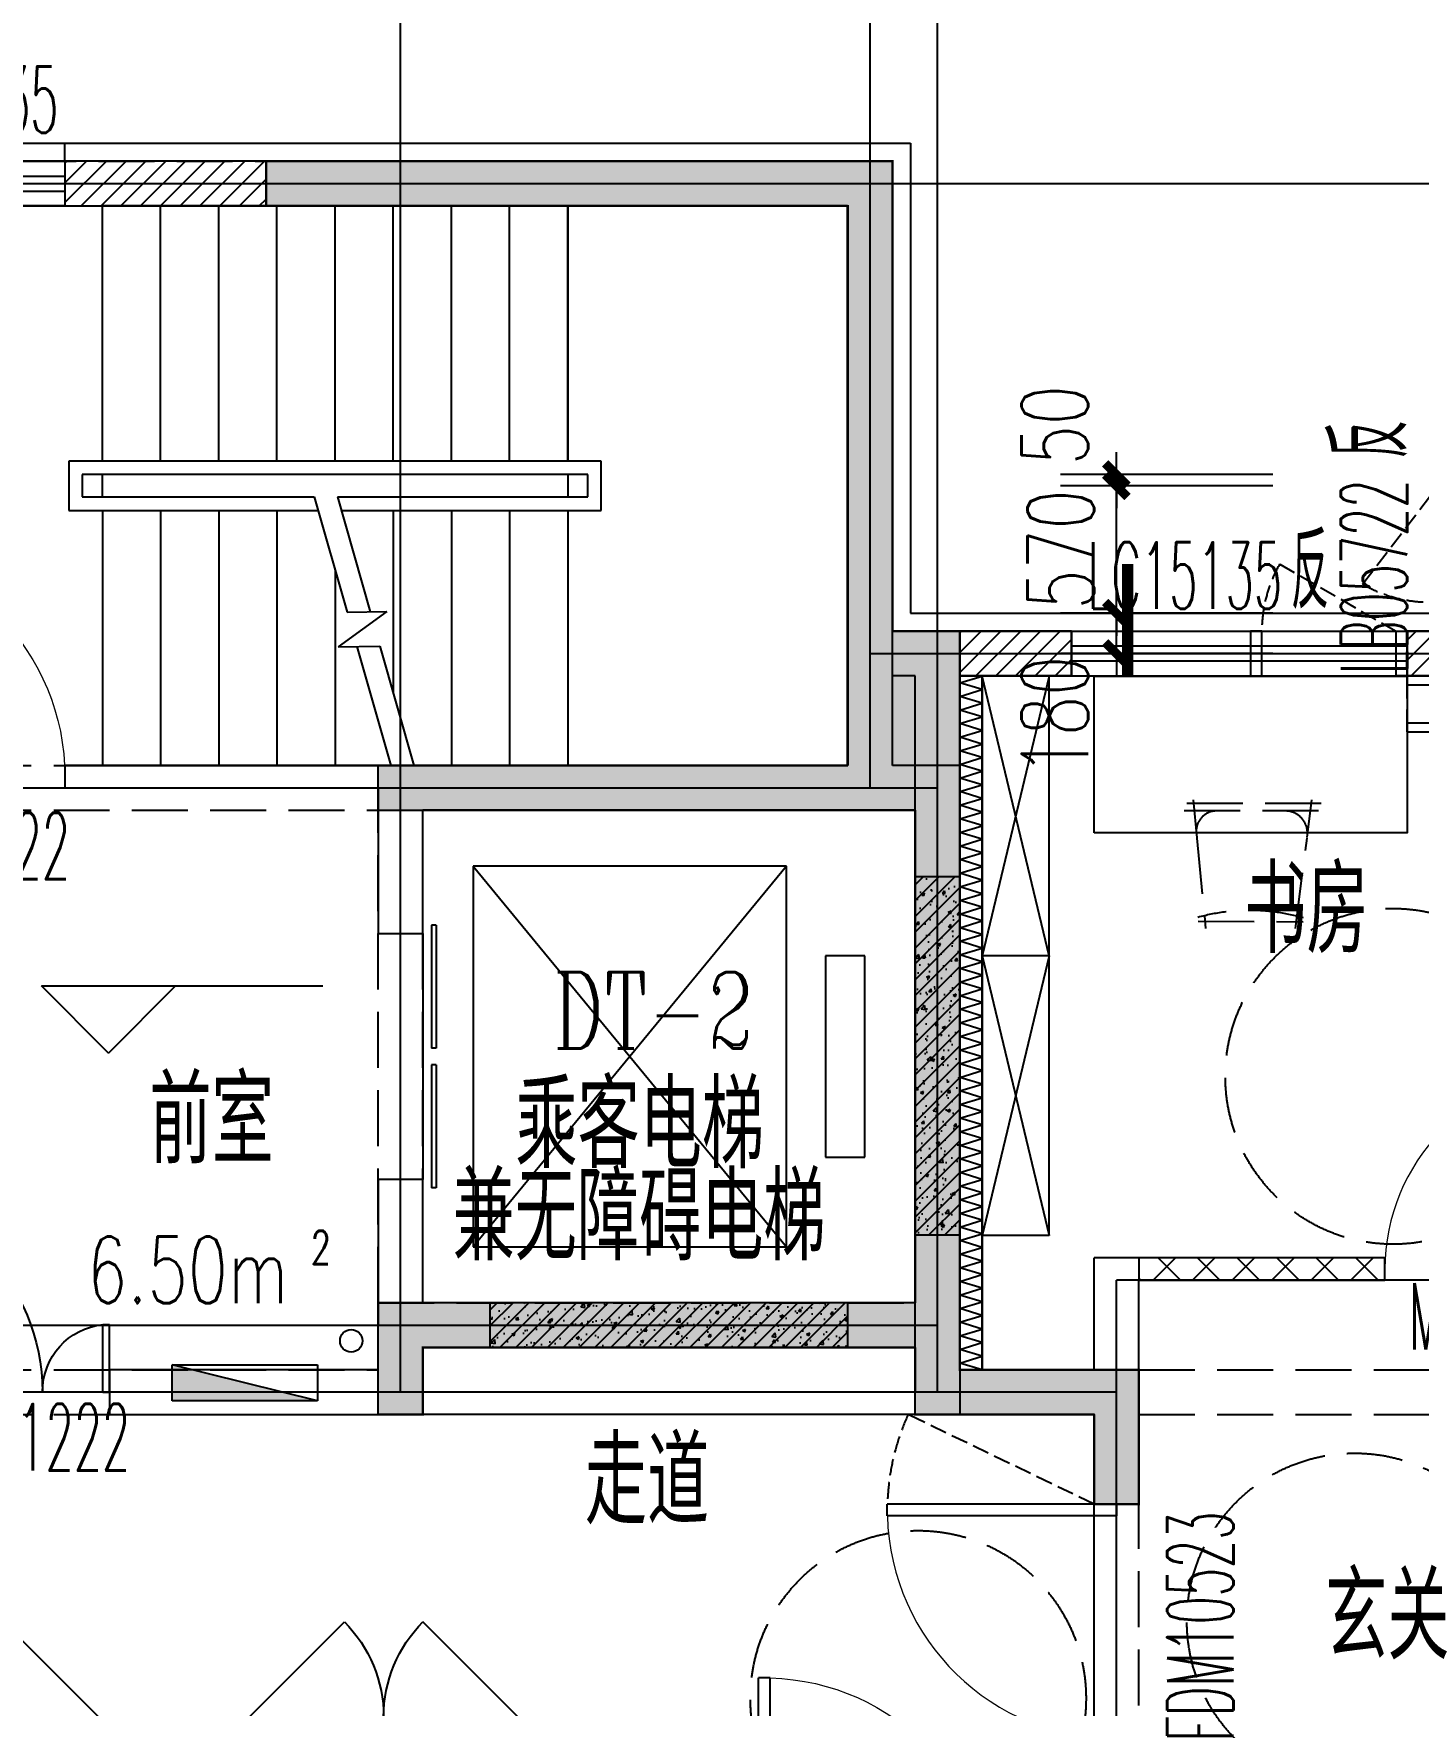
# Model space of a CAD drawing. Header units: millimetres. Extents: x 815519 to 890079, y 147095 to 251022.
# Drawn here: x 841079 to 847270, y 163096 to 170566 of the extents above; entities that cross this region are included whole.
import ezdxf

# ---------------------------------------------------------------- set-up
doc = ezdxf.new("R2010")
doc.units = ezdxf.units.MM
doc.header["$LTSCALE"] = 1000
for name, pattern in [('__DASH', [0.35, 0.25, -0.1]), ('DASH', [0.35, 0.25, -0.1]), ('DOTE', [61.468, 50.8, -5.08, 0.508, -5.08])]:
    doc.linetypes.add(name, pattern=pattern)
doc.layers.get('Defpoints').update_dxf_attribs({"color": 1})
for name, color, linetype in [('A-WIND（门窗）', 155, 'Continuous'), ('DIM_ELEV', 3, 'Continuous'), ('DIM_IDEN', 3, 'Continuous'), ('DIM_SYMB', 3, 'Continuous'), ('DOOR_FIRE', 4, 'Continuous'), ('DOOR_FIRE_TEXT', 7, 'Continuous'), ('EQUIP_消火栓', 7, 'Continuous'), ('EVTR', 52, 'Continuous'), ('PC_预制外墙', 11, 'Continuous'), ('PC_预制外墙填充', 252, 'Continuous'), ('PUB_DIM', 3, 'Continuous'), ('PUB_HATCH', 8, 'Continuous'), ('PUB_TEXT', 7, 'Continuous'), ('SPACE', 7, 'Continuous'), ('STAIR', 52, 'Continuous'), ('SURFACE', 6, 'Continuous'), ('VPIPE-消防', 1, 'Continuous'), ('WALL', 2, 'Continuous'), ('WINDOW', 4, 'Continuous'), ('WINDOW_TEXT', 7, 'Continuous'), ('家具', 47, 'Continuous'), ('屋面索引', 6, 'Continuous'), ('总内隔墙', 30, 'Continuous'), ('柱', 2, 'Continuous'), ('梁虚线', 134, 'DASH'), ('深色米黄', 30, 'Continuous'), ('看线', 163, 'Continuous'), ('砼墙', 3, 'Continuous'), ('空调', 9, 'Continuous'), ('面积框', 6, 'Continuous')]:
    doc.layers.add(name, color=color, linetype=linetype)
doc.layers.add('DOTE', color=1, linetype='DOTE', plot=False)
doc.styles.add('_TCH_DIM_T3', font='SIMPLEX.shx', dxfattribs={"width": 0.7, "bigfont": 'GBCBIG.shx'})
doc.styles.add('_TCH_LABEL', font='COMPLEX', dxfattribs={"bigfont": 'GBCBIG'})
doc.styles.add('_TCH_SPACE', font='SIMPLEX', dxfattribs={"height": 5, "bigfont": 'GBCBIG'})
doc.styles.add('_TCH_WINDOW', font='SIMPLEX', dxfattribs={"height": 3.5, "bigfont": 'GBCBIG'})
doc.dimstyles.new('_TCH_ARCH&&100', dxfattribs={"dimtxt": 297.5, "dimasz": 100, "dimexe": 250, "dimexo": 300, "dimgap": 100, "dimtad": 1, "dimdec": 0, "dimzin": 0, "dimdsep": 46, "dimtxsty": '_TCH_DIM_T3', "dimblk": 'ARCHTICK', "dimcen": 0.09, "dimclrt": 7, "dimazin": 2, "dimtfac": 1, "dimtdec": 0, "dimtix": 1, "dimtmove": 2, "dimatfit": 3, "dimfxl": 1, "dimtolj": 1, "dimtzin": 0, "dimarcsym": 0})
pattern_1 = [(45, (0, 0), (-35.355339, 35.355339), []), (50, (0, 0), (143.452037, -12.550427), [15, -165]), (355, (0, 0), (-27.750267, 150.438427), [12, -132]), (100.4514, (11.95, -1.05), (115.701876, 137.88791), [12.748038, -140.228422]), (46.1842, (0, 40), (213.44821, -33.103803), [22.5, -247.5]), (96.6356, (17.79, 37.24), (186.93254, 194.823574), [19.12206, -210.3426]), (351.1842, (0, 40), (186.93239, 194.82372), [18, -198]), (21, (20, 30), (119.38141, -80.523778), [15, -165]), (326, (20, 30), (48.663066, 145.03001), [12, -132]), (71.4514, (29.95, 23.29), (168.044526, 64.5061), [12.748038, -140.228422]), (37.5, (0, 0), (2.431971, 66.5787708), [0, -130.4, 0, -134, 0, -132.5]), (7.5, (0, 0), (52.6139075, 78.882342), [0, -76.4, 0, -127.4, 0, -50.5]), (327.5, (-44.6, 0), (106.764487, -4.5109743), [0, -50, 0, -156, 0, -207]), (317.5, (-64.6, 0), (116.637234, 20.020996), [0, -65, 0, -103.6, 0, -147])]

# ---------------------------------------------------------------- blocks, each defined once
blk = doc.blocks.new('_ArchTick')
at = {"color": 0, "linetype": 'ByBlock', "const_width": 0.4}
blk.add_lwpolyline([(-0.5, -0.5), (0.5, 0.5)], dxfattribs=at)
blk = doc.blocks.new('*D719')
at = {"layer": 'Defpoints', "color": 0, "transparency": 16777216}
for p in [(-344033.1, 359930), (-343033.1, 359930), (-343033.1, 359750)]:
    blk.add_point(p, dxfattribs=at)
at = {"layer": 'PUB_DIM', "color": 0, "lineweight": -2, "transparency": 16777216}
for p, q in [((-344033.1, 359930), (-344033.1, 360030)), ((-343333.1, 359930), (-344283.1, 359930)), ((-344033.1, 359750), (-344033.1, 359930)), ((-343333.1, 359750), (-344283.1, 359750)), ((-344033.1, 359750), (-344033.1, 359650))]:
    blk.add_line(p, q, dxfattribs=at)
at = {"layer": 'PUB_DIM', "color": 0, "lineweight": -2, "transparency": 16777216, "xscale": 100, "yscale": 100, "zscale": 100}
for p, rotation in [((-344033.1, 359930), 270), ((-344033.1, 359750), 90)]:
    blk.add_blockref('_ArchTick', p, dxfattribs=dict(at, rotation=rotation))
at = {"layer": 'PUB_DIM', "color": 7, "transparency": 16777216, "insert": (-344308.1, 359472.5), "char_height": 297.5, "attachment_point": 5, "rotation": 90, "style": '_TCH_DIM_T3'}
blk.add_mtext('\\A1;180', dxfattribs=at)
blk = doc.blocks.new('*D720')
at = {"layer": 'Defpoints', "color": 0, "transparency": 16777216}
for p in [(-344033.1, 360500), (-343033.1, 360500), (-343033.1, 359930)]:
    blk.add_point(p, dxfattribs=at)
at = {"layer": 'PUB_DIM', "color": 0, "lineweight": -2, "transparency": 16777216}
for p, q in [((-344033.1, 360500), (-344033.1, 360600)), ((-343333.1, 360500), (-344283.1, 360500)), ((-344033.1, 359930), (-344033.1, 360500)), ((-343333.1, 359930), (-344283.1, 359930)), ((-344033.1, 359930), (-344033.1, 359830))]:
    blk.add_line(p, q, dxfattribs=at)
at = {"layer": 'PUB_DIM', "color": 0, "lineweight": -2, "transparency": 16777216, "xscale": 100, "yscale": 100, "zscale": 100}
for p, rotation in [((-344033.1, 360500), 270), ((-344033.1, 359930), 90)]:
    blk.add_blockref('_ArchTick', p, dxfattribs=dict(at, rotation=rotation))
at = {"layer": 'PUB_DIM', "color": 7, "transparency": 16777216, "insert": (-344281.8, 360215), "char_height": 297.5, "attachment_point": 5, "rotation": 90, "style": '_TCH_DIM_T3'}
blk.add_mtext('\\A1;570', dxfattribs=at)
blk = doc.blocks.new('*D721')
at = {"layer": 'Defpoints', "color": 0, "transparency": 16777216}
for p in [(-344033.1, 360550), (-343033.1, 360550), (-343033.1, 360500)]:
    blk.add_point(p, dxfattribs=at)
at = {"layer": 'PUB_DIM', "color": 0, "lineweight": -2, "transparency": 16777216}
for p, q in [((-344033.1, 360550), (-344033.1, 360650)), ((-343333.1, 360550), (-344283.1, 360550)), ((-344033.1, 360500), (-344033.1, 360550)), ((-343333.1, 360500), (-344283.1, 360500)), ((-344033.1, 360500), (-344033.1, 360400))]:
    blk.add_line(p, q, dxfattribs=at)
at = {"layer": 'PUB_DIM', "color": 0, "lineweight": -2, "transparency": 16777216, "xscale": 100, "yscale": 100, "zscale": 100}
for p, rotation in [((-344033.1, 360550), 270), ((-344033.1, 360500), 90)]:
    blk.add_blockref('_ArchTick', p, dxfattribs=dict(at, rotation=rotation))
at = {"layer": 'PUB_DIM', "color": 7, "transparency": 16777216, "insert": (-344308.1, 360770.7), "char_height": 297.5, "attachment_point": 5, "rotation": 90, "style": '_TCH_DIM_T3'}
blk.add_mtext('\\A1;50', dxfattribs=at)
blk = doc.blocks.new('$DorLib2D$00000127')
at = {"color": 0, "linetype": 'Continuous'}
for p, q in [((-0.0333, 0.7949), (-0.5333, 0.7949)), ((-0.5333, 0.7949), (-0.5333, 0.6904)), ((-0.0333, 0.7949), (-0.0333, 0.6904)), ((0.0333, 0.7949), (0.0333, 0.6904)), ((0.5333, 0.7949), (0.0333, 0.7949)), ((0.5333, 0.7949), (0.5333, 0.6904)), ((-0.0333, 0.6904), (-0.5333, 0.6904)), ((0.5333, 0.6904), (0.0333, 0.6904)), ((0.5, 0.5), (-0.5, 0.5))]:
    blk.add_line(p, q, dxfattribs=at)
blk = doc.blocks.new('$DorLib2D$00000001')
for p, q in [((0.45, 0.975), (0.5, 0.975)), ((0.45, 0), (0.45, 0.975)), ((0.5, 0), (0.5, 0.975)), ((0.5, 0), (0.45, 0))]:
    blk.add_line(p, q)
at = {"lineweight": 13}
blk.add_arc((0.475, 0), 0.975, 91.46928, 180, dxfattribs=at)
blk = doc.blocks.new('$TCHSYS$WIN2D')
for p, q in [((-0.5, 0.5), (0.5, 0.5)), ((0.5, 0.1667), (-0.5, 0.1667)), ((0.5, -0.1667), (-0.5, -0.1667)), ((-0.5, -0.5), (0.5, -0.5))]:
    blk.add_line(p, q)
blk = doc.blocks.new('$DorLib2D$00000225')
at = {"color": 0}
for p, q in [((0.475, -0.0014), (0.475, 0.7521)), ((0.475, 0.7521), (0.5, 0.7521)), ((0.5, -0.0014), (0.5, 0.7521)), ((-0.5, 0), (-0.5, 0.252)), ((-0.475, 0.252), (-0.5, 0.252)), ((-0.475, 0), (-0.475, 0.252)), ((-0.475, 0), (-0.5, 0)), ((0.475, -0.0014), (0.5, -0.0014))]:
    blk.add_line(p, q, dxfattribs=at)
for centre, radius, start, end in [((0.5046, -0.0019), 0.7546, 92.24927, 179.72377), ((-0.5008, 0.0026), 0.2508, 359.78987, 84.09744)]:
    blk.add_arc(centre, radius, start, end, dxfattribs=at)
blk = doc.blocks.new('$DorLib2D$00000116')
at = {"color": 0}
for p, q in [((-0.5, 0), (-0.1464, 0.3536)), ((0.5, 0), (0.1464, 0.3536))]:
    blk.add_line(p, q, dxfattribs=at)
for centre, start, end in [((-0.5, 0), 0, 45), ((0.5, 0), 135, 180)]:
    blk.add_arc(centre, 0.5, start, end, dxfattribs=at)
blk = doc.blocks.new('1#-3C右侧楼梯间')
at = {"layer": 'EVTR'}
for p, q in [((371987.3, 298225.5), (370587.3, 298225.5)), ((370587.3, 298225.5), (370587.3, 296525.5)), ((371987.3, 298225.5), (370587.3, 296525.5)), ((370587.3, 298225.5), (371987.3, 296525.5)), ((371987.3, 296525.5), (371987.3, 298225.5)), ((372337.3, 297825.5), (372162.3, 297825.5)), ((372162.3, 297825.5), (372162.3, 296925.5)), ((372337.3, 296925.5), (372337.3, 297825.5)), ((372162.3, 296925.5), (372337.3, 296925.5)), ((370587.3, 296525.5), (371987.3, 296525.5))]:
    blk.add_line(p, q, dxfattribs=at)
at = {"layer": 'SURFACE'}
for p, q in [((367382.3, 301455.5), (372542.3, 301455.5)), ((368762.3, 301375.8), (368762.3, 301455.5)), ((372542.3, 301455.5), (372542.3, 299355.5))]:
    blk.add_line(p, q, dxfattribs=at)
at = {"layer": 'WALL'}
for p, q in [((372462.3, 301375.5), (368762.3, 301375.5)), ((368762.3, 301375.5), (368762.3, 301175.5)), ((372462.3, 298675.5), (372462.3, 301375.5)), ((368762.3, 301175.5), (372262.3, 301175.5)), ((372262.3, 298675.5), (372262.3, 301175.5)), ((370262.3, 298675.5), (368762.3, 298675.5)), ((368762.3, 298675.5), (368762.3, 298575.5)), ((372262.3, 298675.5), (370262.3, 298675.5)), ((372762.3, 298675.5), (372462.3, 298675.5)), ((372762.3, 298675.5), (372762.3, 296175.5)), ((368762.3, 298575.5), (370162.3, 298575.5)), ((370162.3, 298575.5), (370162.3, 297925.5)), ((372362.3, 298475.5), (370362.3, 298475.5)), ((370362.3, 297925.5), (370362.3, 298475.5)), ((372562.3, 298475.5), (372362.3, 298475.5)), ((372562.3, 298475.5), (372562.3, 296275.5)), ((370162.3, 297925.5), (370362.3, 297925.5)), ((370362.3, 296825.5), (370162.3, 296825.5)), ((370162.3, 296825.5), (370162.3, 296175.5)), ((370362.3, 296275.5), (370362.3, 296825.5)), ((372562.3, 296275.5), (370362.3, 296275.5)), ((370162.3, 295975.5), (370162.3, 296175.5)), ((372762.3, 296175.5), (372762.3, 295775.5)), ((370362.3, 295875.5), (370362.3, 296075.5)), ((372562.3, 296075.5), (370362.3, 296075.5)), ((372562.3, 296075.5), (372562.3, 295875.5)), ((370162.3, 295975.5), (368962.3, 295975.5)), ((368962.3, 295975.5), (368962.3, 295775.5)), ((372562.3, 295875.5), (370362.3, 295875.5)), ((368962.3, 295775.5), (370262.3, 295775.5)), ((372762.3, 295775.5), (370262.3, 295775.5))]:
    blk.add_line(p, q, dxfattribs=at)
at = {"layer": 'DOOR_FIRE', "rotation": 180}
for name, p, xscale, yscale, zscale in [('$DorLib2D$00000001', (368237.3, 298625.5), 1050, -1050, 100), ('$DorLib2D$00000225', (368362.3, 295875.5), 1200, -1200, 200)]:
    blk.add_blockref(name, p, dxfattribs=dict(at, xscale=xscale, yscale=yscale, zscale=zscale))
at = {"layer": 'DOOR_FIRE', "zscale": 100}
for p, xscale, yscale in [((370187.3, 294425.5), -1200, 1200), ((368412.3, 294425.5), -1000, 1000)]:
    blk.add_blockref('$DorLib2D$00000116', p, dxfattribs=dict(at, xscale=xscale, yscale=yscale))
at = {"layer": 'WINDOW'}
ref = blk.add_blockref('$TCHSYS$WIN2D', (368312.3, 301275.5), dxfattribs=dict(at, xscale=900, yscale=200, zscale=900, rotation=180))
ref.add_attrib('A', 'LC09135', (367864.3, 301501.8), dxfattribs={"layer": 'WINDOW_TEXT', "height": 297.5, "style": '_TCH_WINDOW', "width": 0.494118})
at = {"layer": 'WINDOW', "xscale": 1100, "yscale": -200, "zscale": 1100, "rotation": 90}
blk.add_blockref('$DorLib2D$00000127', (370262.3, 297375.5), dxfattribs=at)
at = {"layer": 'DOOR_FIRE_TEXT', "style": '_TCH_WINDOW', "width": 0.494118}
for s, p in [('10522', (368155.3, 298167.3)), ('1222', (368550.3, 295525.5))]:
    blk.add_text(s, height=297.5, dxfattribs=at).set_placement(p)
blk = doc.blocks.new('3A户型-平面-反')
at = {"layer": 'WINDOW'}
ref = blk.add_blockref('$DorLib2D$00000001', (-112961.7, 133100), dxfattribs=dict(at, xscale=1050, yscale=-1050, zscale=1050, rotation=180))
ref.add_attrib('A', 'FDM10523', (-113497.2, 132617.6), dxfattribs={"layer": 'WINDOW_TEXT', "height": 297.5, "style": '_TCH_WINDOW', "width": 0.494118})
blk = doc.blocks.new('10#楼-房间功能')
at = {"layer": 'PUB_TEXT', "style": '_TCH_LABEL'}
for s, p in [('书房', (-343461, 418422.4)), ('前室', (-348354.5, 417482.2)), ('乘客电梯', (-346719, 417461.7)), ('兼无障碍电梯', (-346999.8, 417050.2)), ('走道', (-346408.8, 415871)), ('玄关', (-343099.7, 415266.5))]:
    blk.add_text(s, height=385.82, dxfattribs=at).set_placement(p)
at = {"layer": 'PUB_TEXT', "style": '_TCH_LABEL', "width": 0.705882}
blk.add_text('DT-2', height=340, dxfattribs=at).set_placement((-346549.9, 417997.2))
blk = doc.blocks.new('10#-剪力墙-初')
at = {"layer": 'PUB_HATCH'}
blk.add_hatch(color=256, dxfattribs=at).paths.add_polyline_path([(674412.9, -136000.9), (674412.9, -133900.9), (671612.9, -133900.6), (671612.9, -134100.6), (674212.9, -134100.9), (674212.9, -136600.9), (672112.9, -136600.9), (672112.9, -136800.9), (674512.9, -136800.9), (674512.9, -139000.9), (672112.9, -139000.9), (672112.9, -139500.9), (672312.9, -139500.9), (672312.9, -139200.9), (674512.9, -139200.9), (674512.9, -139500.9), (675312.9, -139500.9), (675312.9, -139900.9), (675512.9, -139900.9), (675512.9, -139300.9), (674712.9, -139300.9), (674712.9, -136000.9)])
at = {"layer": '柱', "color": 6, "ltscale": 1, "const_width": 10}
for points in [[(674212.9, -136000.9), (674212.9, -136600.9)], [(674712.9, -136800.9), (674712.9, -136000.9), (674412.9, -136000.9)], [(674212.9, -136800.9), (674512.9, -136800.9)]]:
    blk.add_lwpolyline(points, dxfattribs=at)
at = {"layer": '砼墙', "color": 5, "ltscale": 1, "const_width": 10}
for points in [[(674212.9, -136000.9), (674212.9, -134100.9), (671612.9, -134100.6), (671612.9, -133900.6), (674412.9, -133900.9), (674412.9, -136000.9)], [(674212.9, -136800.9), (672112.9, -136800.9), (672112.9, -136600.9), (674212.9, -136600.9)], [(674712.9, -136800.9), (674712.9, -139000.9), (674712.9, -139300.9), (675512.9, -139300.9), (675512.9, -139900.9), (675312.9, -139900.9), (675312.9, -139500.9), (674512.9, -139500.9), (674512.9, -139200.9), (672312.9, -139200.9), (672312.9, -139500.9), (672112.9, -139500.9), (672112.9, -139000.9), (674512.9, -139000.9), (674512.9, -136800.9)]]:
    blk.add_lwpolyline(points, dxfattribs=at)
blk = doc.blocks.new('dddfg')
at = {"layer": '空调'}
for p, q in [((-230086.3, 24543.2), (-230086.3, 24368.2)), ((-229986.3, 24543.2), (-230086.3, 24543.2)), ((-230046.3, 24543.2), (-230046.3, 24368.2)), ((-229836.3, 24543.2), (-229936.3, 24543.2)), ((-229876.3, 24543.2), (-229876.3, 24368.2)), ((-229836.3, 24543.2), (-229836.3, 24368.2)), ((-230086.3, 24318.2), (-230086.3, 24118.2)), ((-230046.3, 24318.2), (-230046.3, 24118.2)), ((-229876.3, 24318.2), (-229876.3, 24118.2)), ((-229836.3, 24318.2), (-229836.3, 24118.2)), ((-230086.3, 24068.2), (-230086.3, 23868.2)), ((-230046.3, 24068.2), (-230046.3, 23868.2)), ((-229876.3, 24068.2), (-229876.3, 23868.2)), ((-229836.3, 24068.2), (-229836.3, 23868.2)), ((-230086.3, 23818.2), (-230086.3, 23643.2)), ((-230046.3, 23818.2), (-230046.3, 23643.2)), ((-229876.3, 23818.2), (-229876.3, 23643.2)), ((-229836.3, 23818.2), (-229836.3, 23643.2)), ((-230086.3, 23643.2), (-229986.3, 23643.2)), ((-229936.3, 23643.2), (-229836.3, 23643.2))]:
    blk.add_line(p, q, dxfattribs=at)
blk = doc.blocks.new('$WINLIB2D$00000001')
for p, q in [((-0.5, 0.5), (0.5, 0.5)), ((-0.5, 0.5), (-0.5, -0.5)), ((0.5, -0.5), (0.5, 0.5)), ((0.5, 0.1667), (-0.5, 0.1667)), ((0.5, -0.1667), (-0.5, -0.1667)), ((-0.5, -0.5), (0.5, -0.5))]:
    blk.add_line(p, q)
blk = doc.blocks.new('3-Ba户型')
at = {"layer": 'A-WIND（门窗）', "linetype": 'DASH', "ltscale": 0.3}
for p, q in [((-693889.1, 357710.4), (-693589.1, 358100)), ((-694258.7, 357800), (-693739.1, 357500)), ((-695089.1, 353600), (-695919.9, 354000))]:
    blk.add_line(p, q, dxfattribs=at)
at = {"layer": 'A-WIND（门窗）'}
for points in [[(-694389.1, 357500), (-694389.1, 357300), (-694339.1, 357300), (-694339.1, 357500)], [(-693689.1, 357500), (-693689.1, 357300), (-693739.1, 357300), (-693739.1, 357500)]]:
    blk.add_lwpolyline(points, close=True, dxfattribs=at)
at = {"layer": 'A-WIND（门窗）', "linetype": 'DASH', "ltscale": 0.3}
for centre, radius, start, end in [((-693739.1, 357500), 600, 150, 180), ((-693589.1, 358230), 600, 240, 270), ((-694989.1, 353573.7), 1023.7, 155.39492, 178.53072)]:
    blk.add_arc(centre, radius, start, end, dxfattribs=at)
at = {"layer": 'STAIR', "color": 8, "linetype": '__DASH'}
for centre in [(-693752.1, 355511.3), (-693923.9, 353077.7), (-695874.8, 352731.8)]:
    blk.add_circle(centre, 750, dxfattribs=at)
at = {"layer": 'SURFACE'}
blk.add_line((-695909.1, 357580), (-693589.1, 357580), dxfattribs=at)
at = {"layer": 'WALL'}
for p, q in [((-695789.1, 357500), (-695989.1, 357500)), ((-695189.1, 357500), (-695789.1, 357500)), ((-695189.1, 357300), (-695189.1, 357500)), ((-693589.1, 357500), (-693689.1, 357500)), ((-693689.1, 357500), (-693689.1, 357300)), ((-695889.1, 357300), (-695989.1, 357300)), ((-695889.1, 354000), (-695889.1, 357300)), ((-695689.1, 354200), (-695689.1, 357300)), ((-695689.1, 357300), (-695189.1, 357300)), ((-693689.1, 357300), (-693589.1, 357300)), ((-693789.1, 354700), (-695089.1, 354700)), ((-695089.1, 354200), (-695089.1, 354700)), ((-693789.1, 354600), (-693789.1, 354700)), ((-694889.1, 354600), (-693789.1, 354600)), ((-694889.1, 354100), (-694889.1, 354600)), ((-695089.1, 354200), (-695689.1, 354200)), ((-694889.1, 353600), (-694889.1, 354100)), ((-695089.1, 354000), (-695889.1, 354000)), ((-695089.1, 354000), (-695089.1, 353600)), ((-695089.1, 353600), (-694889.1, 353600))]:
    blk.add_line(p, q, dxfattribs=at)
at = {"layer": 'WINDOW'}
blk.add_line((-695089.1, 352550), (-695089.1, 353600), dxfattribs=at)
at = {"layer": '家具'}
for p, q in [((-695289.1, 356049.9), (-695589.1, 357299.9)), ((-695289.1, 357299.9), (-695589.1, 356049.9)), ((-695589.1, 354799.9), (-695589.1, 357299.9)), ((-695289.1, 354799.9), (-695289.1, 357299.9)), ((-695289.1, 356049.9), (-695589.1, 356049.9)), ((-695289.1, 356049.9), (-695589.1, 354799.9)), ((-695589.1, 356049.9), (-695289.1, 354799.9)), ((-695289.1, 354799.9), (-695589.1, 354799.9))]:
    blk.add_line(p, q, dxfattribs=at)
at = {"layer": '家具', "linetype": 'DASH'}
for p, q in [((-694074.1, 356730.1), (-694702.8, 356730.1)), ((-694646, 356746.6), (-694629.5, 356577.1)), ((-694136.8, 356578.5), (-694115.7, 356746.6)), ((-694086.3, 356697.1), (-694690.7, 356697.1)), ((-694629.4, 356576.1), (-694590.1, 356172.4)), ((-694187.8, 356172.4), (-694137.1, 356576.1)), ((-694623.2, 356204.3), (-694154.2, 356202.1))]:
    blk.add_line(p, q, dxfattribs=at)
at = {"layer": '家具'}
blk.add_lwpolyline([(-695089.1, 356599.9), (-695089.1, 357299.9), (-693689.1, 357299.9), (-693689.1, 356599.9)], close=True, dxfattribs=at)
at = {"layer": '家具', "linetype": 'DASH'}
for centre, radius, start, end in [((-694541.1, 356605.9), 91.2, 91.17947, 191.15327), ((-694234.1, 356598.1), 99, 354.28941, 90), ((-694392.6, 355374.1), 878.6, 74.10956, 105.32789)]:
    blk.add_arc(centre, radius, start, end, dxfattribs=at)
at = {"layer": '深色米黄'}
blk.add_line((-695589.1, 357299.9), (-695589.1, 354200), dxfattribs=at)
at = {"layer": 'WINDOW', "xscale": -1500, "yscale": 200, "zscale": -1500, "rotation": 180.0000022721959}
blk.add_blockref('$WINLIB2D$00000001', (-694439.1, 357400), dxfattribs=at)
at = {"layer": 'WINDOW'}
ref = blk.add_blockref('$DorLib2D$00000001', (-693339.1, 354650), dxfattribs=dict(at, xscale=-900, yscale=-900, zscale=-900, rotation=180.0000022120256))
ref.add_attrib('A', 'M0922', (-693682.1, 354290.2), dxfattribs={"layer": 'WINDOW_TEXT', "height": 297.5, "rotation": 0, "style": '_TCH_WINDOW', "width": 0.494118})
ref = blk.add_blockref('$DorLib2D$00000001', (-694989.1, 353075), dxfattribs=dict(at, xscale=1050, yscale=1050, zscale=1050, rotation=90))
ref.add_attrib('A', 'FDM10523', (-694465.3, 352539.5), dxfattribs={"layer": 'WINDOW_TEXT', "height": 297.5, "rotation": 90, "style": '_TCH_WINDOW', "width": 0.494118})
at = {"layer": '空调', "extrusion": (0, 0, -1), "zscale": -1, "rotation": 270}
blk.add_blockref('dddfg', (669145.9, 127213.7), dxfattribs=at)
at = {"layer": 'WINDOW_TEXT', "style": '_TCH_WINDOW'}
for s, height, rotation, width, p in [('反', 337.6, 90, 0.7, (-693689.1, 358273.7)), ('LB05722', 297.5, 90, 0.494118, (-693689.1, 357307.7)), ('反', 337.6, 0, 0.7, (-694208.3, 357600)), ('LC15135', 297.5, 0, 0.494118, (-695118.3, 357600))]:
    blk.add_text(s, height=height, rotation=rotation, dxfattribs=dict(at, width=width)).set_placement(p)
blk = doc.blocks.new('10#-标准层-装备式')
at = {"layer": 'PC_预制外墙填充'}
h = blk.add_hatch(dxfattribs=at)
h.set_pattern_fill('ANSI31', color=256, scale=500, style=0)
h.set_pattern_definition([(45, (-572752.71, 434421.08), (-44.194174, 44.194174), [])])
h.paths.add_polyline_path([(198313.5, 539000), (198513.5, 539000), (198513.5, 539600), (198313.5, 539600)])
h.paths.add_polyline_path([(195313.5, 539000), (195113.5, 539000), (195113.5, 539600), (195313.5, 539600)])
h.paths.add_polyline_path([(188313.5, 537000), (188113.5, 537000), (188113.5, 536400), (188313.5, 536400)])
h.paths.add_polyline_path([(183313.5, 536400), (183113.5, 536400), (183113.5, 537000), (183313.5, 537000)])
h.paths.add_polyline_path([(181513.5, 536400), (181513.5, 537000)])
h.paths.add_polyline_path([(181713.5, 537000), (181513.5, 537000), (181513.5, 536400), (181713.5, 536400)])
h.paths.add_polyline_path([(176713.5, 536400), (176513.5, 536400), (176513.5, 537000), (176713.5, 537000)])
h.paths.add_polyline_path([(169313.5, 538000), (169513.5, 538000), (169513.5, 538800), (169313.5, 538800)])
h.paths.add_polyline_path([(165813.5, 538000), (166013.5, 538000), (166013.5, 538800), (165813.5, 538800)])
h.paths.add_polyline_path([(166513.5, 547200), (165813.5, 547200), (165813.5, 547400), (166513.5, 547400)])
h.paths.add_polyline_path([(185513.5, 543700), (185713.5, 543700), (185713.5, 543000), (185513.5, 543000)])
h.paths.add_polyline_path([(179313.5, 543000), (179113.5, 543000), (179113.5, 543700), (179313.5, 543700)])
h.paths.add_polyline_path([(198313.5, 543000), (198513.5, 543000), (198513.5, 541500), (198313.5, 541500)])
h.paths.add_polyline_path([(197613.5, 539000), (197613.5, 538800), (198513.5, 538800), (198513.5, 539000)])
h.paths.add_polyline_path([(196113.5, 538800), (196113.5, 539000), (195113.5, 539000), (195113.5, 538800)])
h.paths.add_polyline_path([(194813.5, 550500), (194813.5, 550700), (194163.5, 550700), (194163.5, 550500)])
h.paths.add_polyline_path([(193013.5, 550700), (193013.5, 550500), (193763.5, 550500), (193763.5, 550700)])
h.paths.add_polyline_path([(191513.5, 550500), (191513.5, 550700), (191013.5, 550700), (191013.5, 550500)])
h.paths.add_polyline_path([(187013.5, 552800.3), (187013.5, 552600), (187913.5, 552600), (187913.5, 552800.3)])
h.paths.add_polyline_path([(185713.5, 549800), (185913.5, 549800), (185913.5, 549900), (185713.5, 549900)])
h.paths.add_polyline_path([(185913.5, 548000), (185713.5, 548000), (185713.5, 547700), (185913.5, 547700)])
h.paths.add_polyline_path([(187213.5, 544400), (187413.5, 544400), (187413.5, 544900), (187213.5, 544900)])
h.paths.add_polyline_path([(187413.5, 543798.4), (187213.5, 543798.4), (187213.5, 543700), (187413.5, 543700)])
h.paths.add_polyline_path([(186313.5, 542800), (186313.5, 543000), (185713.5, 543000), (185713.5, 542800)])
h.paths.add_polyline_path([(186913.5, 543000), (186913.5, 542800), (187013.5, 542800), (187013.5, 543000)])
h.paths.add_polyline_path([(183413.5, 543500), (183413.5, 543700), (183213.5, 543700), (183213.5, 543500)])
h.paths.add_polyline_path([(184613.5, 543700), (184613.5, 543500), (185513.5, 543500), (185513.5, 543700)])
h.paths.add_polyline_path([(181413.5, 543700), (181413.5, 543500), (181613.5, 543500), (181613.5, 543700)])
h.paths.add_polyline_path([(180213.5, 543500), (180213.5, 543700), (179313.5, 543700), (179313.5, 543500)])
h.paths.add_polyline_path([(178513.5, 543000), (178513.5, 542800), (179113.5, 542800), (179113.5, 543000)])
h.paths.add_polyline_path([(177913.5, 542800), (177913.5, 543000), (177813.5, 543000), (177813.5, 542800)])
h.paths.add_polyline_path([(177413.5, 544400), (177613.5, 544400), (177613.5, 544900), (177413.5, 544900)])
h.paths.add_polyline_path([(177613.5, 543800), (177413.5, 543800), (177413.5, 543700), (177613.5, 543700)])
h.paths.add_polyline_path([(178413.5, 549800), (178613.5, 549800), (178613.5, 549900), (178413.5, 549900)])
h.paths.add_polyline_path([(178613.5, 547800), (178413.5, 547800), (178413.5, 547700), (178613.5, 547700)])
h.paths.add_polyline_path([(177313.5, 552600), (177313.5, 552800), (176413.5, 552800), (176413.5, 552600)])
h.paths.add_polyline_path([(172713.5, 550900), (172713.5, 550700), (173613.5, 550700), (173613.5, 550900)])
h.paths.add_polyline_path([(172063.5, 550700), (172063.5, 550900), (171863.5, 550900), (171863.5, 550700)])
h.paths.add_polyline_path([(170763.5, 550600), (170763.5, 550400), (171213.5, 550400), (171213.5, 550600)])
h.paths.add_polyline_path([(168863.5, 550600), (168863.5, 550400), (170163.5, 550400), (170163.5, 550600)])
h.paths.add_polyline_path([(167363.5, 550400), (167363.5, 550600), (167163.5, 550600), (167163.5, 550400)])
h.paths.add_polyline_path([(165813.5, 547000), (166013.5, 547000), (166013.5, 547200), (165813.5, 547200)])
h.paths.add_polyline_path([(166013.5, 545500), (165813.5, 545500), (165813.5, 544700), (166013.5, 544700)])
h.paths.add_polyline_path([(165813.5, 544350), (166013.5, 544350), (166013.5, 544500.1), (165813.5, 544500.1)])
h.paths.add_polyline_path([(166013.5, 543750), (165813.5, 543750), (165813.5, 542800), (166013.5, 542800)])
h.paths.add_polyline_path([(168513.5, 538200), (168513.5, 538000), (169313.5, 538000), (169313.5, 538200)])
h.paths.add_polyline_path([(166713.5, 538000), (166713.5, 538200), (166013.5, 538200), (166013.5, 538000)])
h.paths.add_polyline_path([(172213.5, 539000), (172213.5, 538800), (172413.5, 538800), (172413.5, 539000)])
h.paths.add_polyline_path([(170213.5, 538800), (170213.5, 539000), (170013.5, 539000), (170013.5, 538800)])
h.paths.add_polyline_path([(175813.5, 537200), (175813.5, 537000), (176013.5, 537000), (176013.5, 537200)])
h.paths.add_polyline_path([(173813.5, 537000), (173813.5, 537200), (173613.5, 537200), (173613.5, 537000)])
h.paths.add_polyline_path([(177513.5, 536200), (177513.5, 536400), (176513.5, 536400), (176513.5, 536200)])
h.paths.add_polyline_path([(181163.5, 536400), (181163.5, 536200), (181713.5, 536200), (181713.5, 536400)])
h.paths.add_polyline_path([(179663.5, 536200), (179663.5, 536400), (179013.5, 536400), (179013.5, 536200)])
h.paths.add_polyline_path([(183663.5, 536200), (183663.5, 536400), (183113.5, 536400), (183113.5, 536200)])
h.paths.add_polyline_path([(187313.5, 536400), (187313.5, 536200), (188313.5, 536200), (188313.5, 536400)])
h.paths.add_polyline_path([(185813.5, 536200), (185813.5, 536400), (185163.5, 536400), (185163.5, 536200)])
h.paths.add_polyline_path([(191013.5, 537200), (191013.5, 537000), (191213.5, 537000), (191213.5, 537200)])
h.paths.add_polyline_path([(189013.5, 537000), (189013.5, 537200), (188813.5, 537200), (188813.5, 537000)])
h.paths.add_polyline_path([(194413.5, 539800), (194413.5, 539600), (194613.5, 539600), (194613.5, 539800)])
h.paths.add_polyline_path([(192413.3, 539600), (192413.3, 539800), (192213.5, 539800), (192213.5, 539600)])
h.paths.add_polyline_path([(197613.5, 545900), (197413.5, 545900), (197413.5, 545000), (197613.5, 545000)])
h.paths.add_polyline_path([(197413.5, 546550), (197613.5, 546550), (197613.5, 547300), (197413.5, 547300)])
at = {"layer": 'PC_预制外墙'}
blk.add_lwpolyline([(187013.5, 552600), (187913.5, 552600), (187913.5, 552800.3), (187013.5, 552800.3)], close=True, dxfattribs=at)
for points in [[(191513.5, 550500), (191013.5, 550500), (191013.5, 550700), (191513.5, 550700), (191513.5, 550500)], [(193013.5, 550499.9), (193013.5, 550700), (193763.5, 550700), (193763.5, 550500), (193013.5, 550500)]]:
    blk.add_lwpolyline(points, dxfattribs=at)
blk = doc.blocks.new('10#楼-装配式-标准层')
at = {"layer": 'PUB_HATCH'}
h = blk.add_hatch(dxfattribs=at)
h.set_pattern_fill('钢筋混凝土', color=256, scale=20, style=0)
h.set_pattern_definition(pattern_1)
h.paths.add_polyline_path([(190813.5, 548002.9), (191013.5, 548002.9), (191013.5, 549603), (190813.5, 549603)])
h = blk.add_hatch(dxfattribs=at)
h.set_pattern_fill('钢筋混凝土', color=256, scale=20, style=0)
h.set_pattern_definition(pattern_1)
h.paths.add_polyline_path([(188913.5, 547500), (190513.5, 547500), (190513.5, 547700), (188913.5, 547700)])
at = {"layer": 'WALL'}
for p, q in [((191013.5, 549603), (190813.5, 549603)), ((190813.5, 549603), (190813.5, 548002.9)), ((191013.5, 548002.9), (191013.5, 549603)), ((190813.5, 548002.9), (191013.5, 548002.9)), ((190513.5, 547700), (188913.5, 547700)), ((188913.5, 547700), (188913.5, 547500)), ((190513.5, 547500), (190513.5, 547700)), ((188913.5, 547500), (190513.5, 547500))]:
    blk.add_line(p, q, dxfattribs=at)
blk = doc.blocks.new('$LinePat$保温板2')
at = {"color": 0}
for p, q in [((0, -50), (15, 0)), ((15, 0), (30, -50))]:
    blk.add_line(p, q, dxfattribs=at)
blk = doc.blocks.new('井道隔声')
at = {"layer": '看线'}
blk.add_lwpolyline([(38400.4, 359649.9), (38300.4, 359649.9), (38300.4, 356550), (38400.4, 356550)], close=True, dxfattribs=at)
at = {"layer": '看线', "xscale": 2.026095496201461, "yscale": 2, "zscale": 2, "rotation": 90}
for p in [(38300.4, 359589.1), (38300.4, 359528.4), (38300.4, 359467.6), (38300.4, 359406.8), (38300.4, 359346), (38300.4, 359285.2), (38300.4, 359224.4), (38300.4, 359163.7), (38300.4, 359102.9), (38300.4, 359042.1), (38300.4, 358981.3), (38300.4, 358920.5), (38300.4, 358859.7), (38300.4, 358799), (38300.4, 358738.2), (38300.4, 358677.4), (38300.4, 358616.6), (38300.4, 358555.8), (38300.4, 358495.1), (38300.4, 358434.3), (38300.4, 358373.5), (38300.4, 358312.7), (38300.4, 358251.9), (38300.4, 358191.1), (38300.4, 358130.4), (38300.4, 358069.6), (38300.4, 358008.8), (38300.4, 357948), (38300.4, 357887.2), (38300.4, 357826.4), (38300.4, 357765.7), (38300.4, 357704.9), (38300.4, 357644.1), (38300.4, 357583.3), (38300.4, 357522.5), (38300.4, 357461.7), (38300.4, 357401), (38300.4, 357340.2), (38300.4, 357279.4), (38300.4, 357218.6), (38300.4, 357157.8), (38300.4, 357097), (38300.4, 357036.3), (38300.4, 356975.5), (38300.4, 356914.7), (38300.4, 356853.9), (38300.4, 356793.1), (38300.4, 356732.3), (38300.4, 356671.6), (38300.4, 356610.8), (38300.4, 356550)]:
    blk.add_blockref('$LinePat$保温板2', p, dxfattribs=at)
blk = doc.blocks.new('$TwtSys$00000434')
for p, q in [((-0.5, 0.5), (-0.5, -0.5)), ((-0.5, -0.5), (0.5, 0.5)), ((0.5, 0.5), (-0.5, 0.5)), ((0.5, -0.5), (0.5, 0.5)), ((-0.5, -0.5), (0.5, -0.5))]:
    blk.add_line(p, q)
blk.add_solid([(0.5, -0.5), (0.5, 0.5), (-0.5, -0.5)])
blk = doc.blocks.new('10#-消火栓')
at = {"layer": 'VPIPE-消防', "linetype": 'Continuous'}
blk.add_circle((-223994.1, 973964.6), 50, dxfattribs=at)
at = {"layer": 'EQUIP_消火栓', "xscale": -650, "yscale": 160, "zscale": 650}
blk.add_blockref('$TwtSys$00000434', (-224469.1, 973776.9), dxfattribs=at)
blk = doc.blocks.new('10#-ZPS-填充')
at = {"layer": '总内隔墙', "linetype": 'ByBlock'}
h = blk.add_hatch(dxfattribs=at)
h.set_pattern_fill('ANSI37', color=30, scale=1000)
h.set_pattern_definition([(45, (-1714200.95, 1041073.46), (-88.388348, 88.388348), []), (135, (-1714200.95, 1041073.46), (-88.388348, -88.388348), [])])
h.paths.add_polyline_path([(-213130, 1156175), (-211830, 1156175), (-211830, 1156075), (-213130, 1156075)])
h.paths.add_polyline_path([(-213130, 1155275), (-213030, 1155275), (-213030, 1156074.5), (-213130, 1156074.5)])
h.paths.add_polyline_path([(-214530, 1155275), (-213030, 1155275), (-213030, 1155175), (-214530, 1155175)])
h.paths.add_polyline_path([(-213430, 1153775), (-214530, 1153775), (-214530, 1153875), (-213430, 1153875)])
h.paths.add_polyline_path([(-214530, 1159374.5), (-214630, 1159374.5), (-214630, 1156775), (-214530, 1156775)])
h.paths.add_polyline_path([(-216730, 1153975), (-216930, 1153975), (-216930, 1154625), (-216730, 1154625)])
h.paths.add_polyline_path([(-216730, 1149875), (-216930, 1149875), (-216930, 1153775), (-216730, 1153775)])
h.paths.add_polyline_path([(-216730, 1153773.9), (-217379.9, 1153774.9), (-217379.9, 1153975), (-216730, 1153975)])
h.paths.add_polyline_path([(-222830, 1148775), (-223030, 1148775), (-223030, 1145275), (-222830, 1145275)])
h.paths.add_polyline_path([(-224080.2, 1149975), (-224280.2, 1149975), (-224280.2, 1148675), (-224080.2, 1148675)])
h.paths.add_polyline_path([(-224280.2, 1149375), (-226030, 1149375), (-226030, 1149275), (-224280.2, 1149275)])
h.paths.add_polyline_path([(-226230, 1150625), (-226030, 1150625), (-226030, 1148775), (-226230, 1148775)])
h.paths.add_polyline_path([(-227979.8, 1149375), (-226230, 1149375), (-226230, 1149275), (-227979.8, 1149275)])
h.paths.add_polyline_path([(-227979.8, 1148675), (-228180, 1148675), (-228180, 1149975), (-227979.8, 1149975)])
h.paths.add_polyline_path([(-229230, 1145275), (-229430, 1145275), (-229430, 1148775), (-229230, 1148775)])
h.paths.add_polyline_path([(-235530, 1153775), (-235330, 1153775), (-235330, 1149875), (-235530, 1149875)])
h.paths.add_polyline_path([(-235530, 1153975), (-234880, 1153975), (-234880, 1153775), (-235530, 1153775)])
h.paths.add_polyline_path([(-235530, 1153975), (-235330, 1153975), (-235330, 1154925), (-235530, 1154925)])
h.paths.add_polyline_path([(-239030, 1153675), (-239230, 1153675), (-239230, 1153575), (-239030, 1153575)])
h.paths.add_polyline_path([(-241830, 1156075), (-239230, 1156075), (-239230, 1156175), (-241830, 1156175)])
h.paths.add_polyline_path([(-214530, 1154175), (-214630, 1154175), (-214630, 1153775), (-214530, 1153775)])
h.paths.add_polyline_path([(-214730, 1156775), (-214730, 1156675), (-214530, 1156675), (-214530, 1156775)])
h.paths.add_polyline_path([(-215630, 1156675), (-215630, 1156775), (-216730, 1156775), (-216730, 1156675)])
h.paths.add_polyline_path([(-214630, 1156275), (-214530, 1156275), (-214530, 1156675), (-214630, 1156675)])
h.paths.add_polyline_path([(-214530, 1155375), (-214630, 1155375), (-214630, 1155075), (-214530, 1155075)])
h.paths.add_polyline_path([(-223130, 1149975), (-223130, 1149875), (-223030, 1149875), (-223030, 1149975)])
h.paths.add_polyline_path([(-224030, 1149875), (-224030, 1149975), (-224080.2, 1149975), (-224080.2, 1149875)])
h.paths.add_polyline_path([(-221830, 1148775), (-221830, 1148675), (-220430, 1148675), (-220430, 1148775)])
h.paths.add_polyline_path([(-222730, 1148675), (-222730, 1148775), (-222830, 1148775), (-222830, 1148675)])
h.paths.add_polyline_path([(-224030, 1148675), (-224030, 1148775), (-224080.2, 1148775), (-224080.2, 1148675)])
h.paths.add_polyline_path([(-223130, 1148775), (-223130, 1148675), (-223030, 1148675), (-223030, 1148775)])
h.paths.add_polyline_path([(-229130, 1149875), (-229130, 1149975), (-229230, 1149975), (-229230, 1149875)])
h.paths.add_polyline_path([(-228230, 1149975), (-228230, 1149875), (-228179.8, 1149875), (-228179.8, 1149975)])
h.paths.add_polyline_path([(-228230, 1148775), (-228230, 1148675), (-228179.8, 1148675), (-228179.8, 1148775)])
h.paths.add_polyline_path([(-229130, 1148675), (-229130, 1148775), (-229230, 1148775), (-229230, 1148675)])
h.paths.add_polyline_path([(-229530, 1148775), (-229530, 1148675), (-229430, 1148675), (-229430, 1148775)])
h.paths.add_polyline_path([(-230430, 1148675), (-230430, 1148775), (-231830, 1148775), (-231830, 1148675)])
h.paths.add_polyline_path([(-233730, 1153075), (-233630, 1153075), (-233630, 1153777.9), (-233730, 1153777.9)])
h.paths.add_polyline_path([(-233630, 1152275), (-233730, 1152275), (-233730, 1151675), (-233630, 1151675)])
h.paths.add_polyline_path([(-237030, 1156076.4), (-237030, 1156273.6), (-237130, 1156273.6), (-237130, 1156076.4)])
h.paths.add_polyline_path([(-236230, 1156273.6), (-236230, 1156076.4), (-235530, 1156076.4), (-235530, 1156273.6)])
h.paths.add_polyline_path([(-239130, 1157275), (-239030, 1157275), (-239030, 1157375), (-239130, 1157375)])
h.paths.add_polyline_path([(-239030, 1156375), (-239130, 1156375), (-239130, 1156275), (-239030, 1156275)])
h.paths.add_polyline_path([(-239030, 1151775), (-239230, 1151775), (-239230, 1150875), (-239030, 1150875)])
h.paths.add_polyline_path([(-239230, 1152675), (-239030, 1152675), (-239030, 1152975), (-239230, 1152975)])
h.paths.add_polyline_path([(-218630, 1153075), (-218530, 1153075), (-218530, 1153775), (-218630, 1153775)])
h.paths.add_polyline_path([(-218630, 1151675), (-218530, 1151675), (-218530, 1152275), (-218630, 1152275)], flags=16)
at = {"layer": '总内隔墙', "color": 30, "linetype": 'ByBlock'}
blk.add_lwpolyline([(-215630, 1156675), (-215630, 1156775), (-216730, 1156775), (-216730, 1156675), (-215630, 1156675)], dxfattribs=at)
blk = doc.blocks.new('DAAB')
at = {"layer": '梁虚线', "ltscale": 1}
for p, q in [((232817.7, -663615.6), (234617.7, -663615.3)), ((232817.7, -663815.6), (234617.7, -663815.3)), ((237717.7, -665715.6), (243017.7, -665715.6)), ((237717.7, -665915.6), (243017.7, -665915.6)), ((232617.7, -666315.6), (235117.7, -666315.6)), ((232617.7, -666515.6), (235117.7, -666515.6)), ((235117.7, -668715.6), (235117.7, -666515.6)), ((235317.7, -668715.6), (235317.7, -666515.6)), ((232617.7, -669015.6), (235117.7, -669015.6)), ((238517.7, -669015.6), (243417.7, -669015.6)), ((232617.7, -669215.6), (235117.7, -669215.6)), ((238517.7, -669215.6), (243417.7, -669215.6)), ((238317.7, -675415.6), (238317.7, -669615.6)), ((238517.7, -675415.6), (238517.7, -669615.6))]:
    blk.add_line(p, q, dxfattribs=at)
for points in [[(234617.7, -663815.3), (234617.7, -663615.3)], [(234617.7, -663615.3), (237417.7, -663615.6)], [(237417.7, -665715.6), (237417.7, -663615.6)], [(234617.7, -663815.3), (237217.7, -663815.6)], [(237217.7, -665715.6), (237217.7, -663815.6)], [(237217.7, -665715.6), (237217.7, -666315.6)], [(237717.7, -666515.6), (237717.7, -665715.6), (237417.7, -665715.6)], [(235117.7, -666315.6), (237217.7, -666315.6)], [(235117.7, -666515.6), (235117.7, -666315.6)], [(235117.7, -666515.6), (237217.7, -666515.6)], [(237217.7, -666515.6), (237517.7, -666515.6)], [(237517.7, -668715.6), (237517.7, -666515.6)], [(237717.7, -668715.6), (237717.7, -666515.6)], [(235117.7, -669215.6), (235117.7, -668715.6)], [(235117.7, -668715.6), (237517.7, -668715.6)], [(237717.7, -669015.6), (237717.7, -668715.6)], [(235317.7, -669215.6), (235317.7, -668915.6)], [(235317.7, -668915.6), (237517.7, -668915.6)], [(237517.7, -669215.6), (237517.7, -668915.6)], [(237717.7, -669015.6), (238517.7, -669015.6)], [(238517.7, -669615.6), (238517.7, -669015.6)], [(235317.7, -669215.6), (235117.7, -669215.6)], [(237517.7, -669215.6), (238317.7, -669215.6)], [(238317.7, -669615.6), (238317.7, -669215.6)], [(238517.7, -669615.6), (238317.7, -669615.6)]]:
    blk.add_lwpolyline(points, dxfattribs=at)
blk = doc.blocks.new('10#标准层轴网')
at = {"layer": 'DOTE'}
for p, q in [((-347233.1, 356450), (-347233.1, 365950)), ((-345133.1, 359150), (-345133.1, 365950)), ((-344833.1, 356450), (-344833.1, 365950)), ((-370833.1, 361850), (-303473.1, 361850)), ((-345133.1, 359750), (-329173.1, 359750)), ((-370833.1, 359150), (-344833.1, 359150)), ((-344033.1, 342150), (-344033.1, 356950)), ((-330273.1, 356950), (-344033.1, 356950)), ((-362333.1, 356750), (-344833.1, 356750)), ((-344033.1, 356450), (-370833.1, 356450)), ((-344033.1, 342150), (-344033.1, 356450))]:
    blk.add_line(p, q, dxfattribs=at)
at = {"layer": 'PUB_DIM'}
for base, p1, p2, picture, middle in [((-344033.1, 360550), (-343033.1, 360500), (-343033.1, 360550), '*D721', (-344308.1, 360770.7)), ((-344033.1, 359930), (-343033.1, 359750), (-343033.1, 359930), '*D719', (-344308.1, 359472.5))]:
    dim = blk.add_linear_dim(base=base, p1=p1, p2=p2, angle=89.99997, dimstyle='_TCH_ARCH&&100', dxfattribs=at)
    dim.commit()
    dim.dimension.update_dxf_attribs({"geometry": picture, "text_midpoint": middle, "dimtype": 129})
dim = blk.add_aligned_dim(p1=(-343033.1, 359930), p2=(-343033.1, 360500), distance=1000, dimstyle='_TCH_ARCH&&100', dxfattribs=at)
dim.commit()
dim.dimension.update_dxf_attribs({"geometry": '*D720', "text_midpoint": (-344281.8, 360215)})

msp = doc.modelspace()

# ---------------------------------------------------------------- linework, layer by layer
at = {"layer": 'DIM_ELEV'}
for p, q in [((841414.5, 166010.4), (841114.5, 166310.4)), ((841114.5, 166310.4), (842372, 166310.4)), ((841414.5, 166010.4), (841714.5, 166310.4))]:
    msp.add_line(p, q, dxfattribs=at)
at = {"layer": 'DIM_IDEN', "color": 5, "const_width": 50}
msp.add_lwpolyline([(845969.5, 167695.4), (845969.5, 168195.4)], dxfattribs=at)
at = {"layer": 'DIM_SYMB'}
for points in [[(841257.1, 169195.4, 0, 0, 0), (844092.1, 169195.4, 0, 0, 0), (844092.1, 167895.4, 0, 0, 0), (842987.1, 167895.4, 80, 0, 0), (842687.1, 167895.4, 0, 0, 0)], [(841257.1, 167895.4, 0, 0, 0), (842127.1, 167895.4, 80, 0, 0), (842427.1, 167895.4, 0, 0, 0)]]:
    msp.add_lwpolyline(points, format="xyseb", dxfattribs=at)
at = {"layer": 'STAIR'}
for p, q in [((843467.1, 169795.4), (841387.1, 169795.4)), ((841387.1, 168655.4), (841387.1, 169795.4)), ((841647.1, 168655.4), (841647.1, 169795.4)), ((841907.1, 168655.4), (841907.1, 169795.4)), ((842167.1, 168655.4), (842167.1, 169795.4)), ((842427.1, 168655.4), (842427.1, 169795.4)), ((842687.1, 168655.4), (842687.1, 169795.4)), ((842947.1, 168655.4), (842947.1, 169795.4)), ((843207.1, 168655.4), (843207.1, 169795.4)), ((843467.1, 168655.4), (843467.1, 169795.4)), ((844717.1, 169795.4), (843467.1, 169795.4)), ((843467.1, 169795.4), (843467.1, 168655.4)), ((844717.1, 167295.4), (844717.1, 169795.4)), ((841237.1, 168655.4), (841237.1, 168435.4)), ((843617.1, 168655.4), (841237.1, 168655.4)), ((843617.1, 168435.4), (843617.1, 168655.4)), ((841297.1, 168595.4), (841297.1, 168495.4)), ((843557.1, 168595.4), (841297.1, 168595.4)), ((843467.1, 168595.4), (841387.1, 168595.4)), ((841387.1, 168495.4), (841387.1, 168595.4)), ((843467.1, 168595.4), (843467.1, 168495.4)), ((843557.1, 168495.4), (843557.1, 168595.4)), ((841297.1, 168495.4), (842334.3, 168495.4)), ((841387.1, 168495.4), (842334.3, 168495.4)), ((842334.3, 168495.4), (842480.8, 167981)), ((842438.3, 168495.4), (843467.1, 168495.4)), ((842438.3, 168495.4), (842584.3, 167982.6)), ((842438.3, 168495.4), (843557.1, 168495.4)), ((841237.1, 168435.4), (842351.4, 168435.4)), ((841387.1, 168435.4), (841387.1, 167295.4)), ((841647.1, 168435.4), (841647.1, 167295.4)), ((841907.1, 168435.4), (841907.1, 167295.4)), ((842167.1, 168435.4), (842167.1, 167295.4)), ((842455.3, 168435.4), (843617.1, 168435.4)), ((842687.1, 168435.4), (842687.1, 167621.5)), ((842947.1, 168435.4), (842947.1, 167295.4)), ((843207.1, 168435.4), (843207.1, 167295.4)), ((843467.1, 168435.4), (843467.1, 167295.4)), ((843467.1, 168435.4), (843467.1, 167295.4)), ((842427.1, 168169.3), (842427.1, 167295.4)), ((842659.2, 167983.8), (842441.3, 167826.1)), ((842480.8, 167981), (842659.2, 167983.8)), ((842441.3, 167826.1), (842628, 167829)), ((842524.5, 167827.4), (842676, 167295.4)), ((842628, 167829), (842780, 167295.4)), ((841387.1, 167295.4), (842676, 167295.4)), ((842780, 167295.4), (843467.1, 167295.4)), ((843467.1, 167295.4), (844717.1, 167295.4))]:
    msp.add_line(p, q, dxfattribs=at)

# ---------------------------------------------------------------- block references
for name, p in [('10#-剪力墙-初', (170506.5, 303896.3)), ('DAAB', (607501.9, 833611)), ('10#-消火栓', (1066493.6, -809239.6))]:
    msp.add_blockref(name, p)
at = {"layer": 'PUB_TEXT'}
for name, p in [('1#-3C右侧楼梯间', (472457.2, -131380.1)), ('3A户型-平面-反', (957806.2, 29095.4))]:
    msp.add_blockref(name, p, dxfattribs=at)
at = {"layer": '屋面索引'}
msp.add_blockref('10#-ZPS-填充', (1062749.5, -991679.6), dxfattribs=at)
at = {"layer": '总内隔墙', "color": 0}
for name in ['10#-标准层-装备式', '10#楼-装配式-标准层']:
    msp.add_blockref(name, (654206, -382804.6), dxfattribs=at)
at = {"layer": '看线'}
for name, p in [('10#标准层轴网', (1189952.5, -191954.6)), ('3-Ba户型', (1540908.5, -189604.6)), ('10#楼-房间功能', (1189952.5, -251965.6))]:
    msp.add_blockref(name, p, dxfattribs=at)
at = {"layer": '面积框'}
msp.add_blockref('井道隔声', (806919, -191954.6), dxfattribs=at)

# ---------------------------------------------------------------- texts
at = {"layer": 'SPACE', "style": '_TCH_SPACE', "width": 0.705882}
for s, height, p in [('6.50m', 297.5, (841318.8, 164893)), ('2', 148.8, (842318.8, 165068))]:
    msp.add_text(s, height=height, dxfattribs=at).set_placement(p)

doc.saveas('drawing.dxf')
